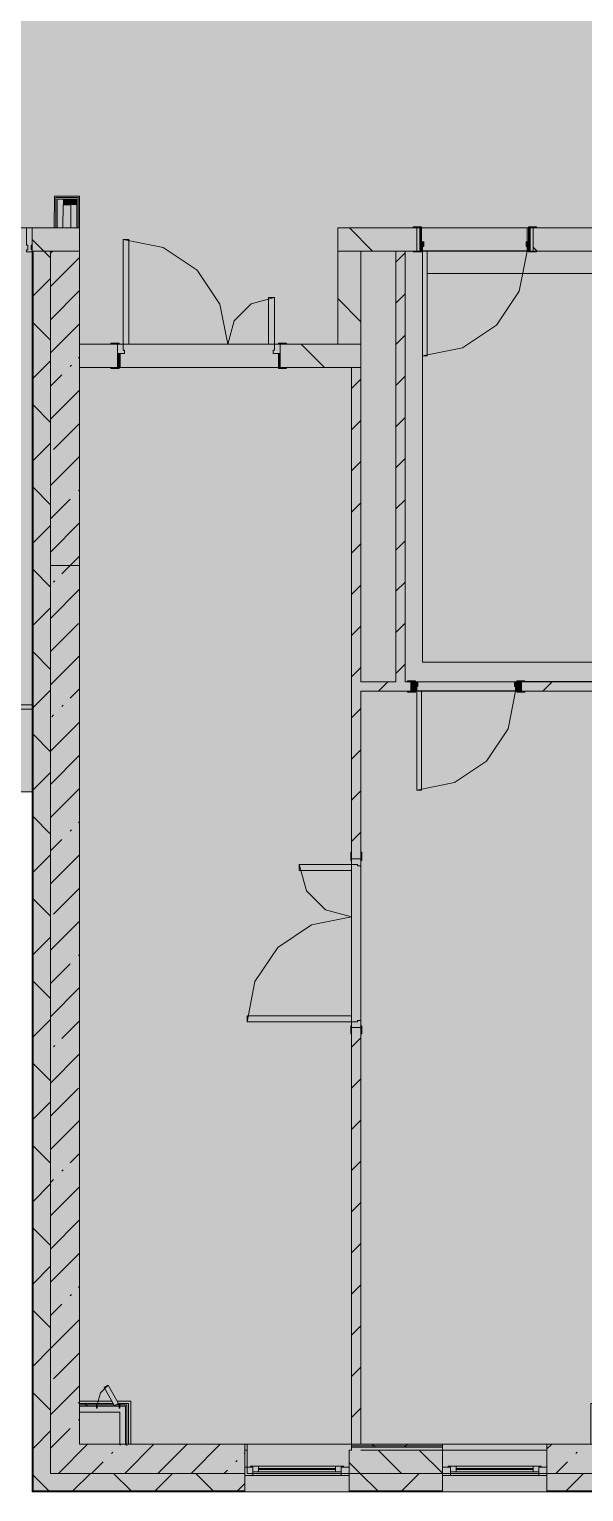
# Model space of a CAD drawing. Header units: millimetres. Extents: x -3817 to 677485, y -22715 to 103890.
# Drawn here: x 17683.3 to 17720.9, y -19605.9 to -19507 of the extents above; entities that cross this region are included whole.
import ezdxf

# ---------------------------------------------------------------- set-up
doc = ezdxf.new("R2010")
doc.units = ezdxf.units.MM
doc.layers.add('PDF _Геометрия', color=7, linetype='Continuous', true_color=0x1d1d1d)
doc.layers.add('PDF _Сплошная заливка', color=7, linetype='Continuous', true_color=0xffffff)

msp = doc.modelspace()

# ---------------------------------------------------------------- hatches: boundary and pattern name
at = {"layer": 'PDF _Сплошная заливка', "true_color": 0xd9d9d9, "transparency": 33554559}
for points in [[(17936.192, -19605.904), (17967.269, -19605.904), (17967.269, -19434.131), (17715.86, -19434.131), (17715.86, -19388.542), (17649.343, -19388.542), (17649.343, -19558.599), (17683.531, -19558.599), (17683.531, -19605.904), (17932.54, -19605.904)], [(17685.626, -19518.374), (17686.686, -19518.332), (17686.743, -19518.275), (17685.191, -19518.332), (17685.233, -19518.374)], [(17686.546, -19520.411), (17686.645, -19520.411), (17686.644, -19518.472), (17686.546, -19518.472), (17686.546, -19518.866)], [(17686.645, -19520.411), (17686.743, -19520.411), (17686.743, -19518.374), (17686.644, -19518.472), (17686.644, -19518.866)], [(17684.775, -19521.986), (17686.743, -19521.986), (17686.743, -19520.411), (17683.542, -19520.411), (17683.594, -19521.986), (17684.225, -19521.986)], [(17708.16, -19551.119), (17708.79, -19551.119), (17708.79, -19521.986), (17708.16, -19521.986), (17708.16, -19549.149)], [(17684.775, -19602.692), (17686.743, -19602.692), (17686.743, -19543.245), (17684.775, -19543.245), (17684.775, -19584.367)], [(17689.46, -19600.125), (17689.853, -19600.125), (17689.853, -19600.027), (17686.743, -19600.027), (17686.743, -19600.125), (17689.381, -19600.125)], [(17689.853, -19602.692), (17689.952, -19602.692), (17689.952, -19600.027), (17689.853, -19600.125), (17689.853, -19601.977)], [(17689.952, -19602.692), (17690.05, -19602.692), (17690.05, -19599.928), (17689.952, -19600.027), (17689.952, -19601.977)], [(17697.924, -19604.66), (17697.924, -19602.692), (17684.775, -19602.692), (17684.775, -19604.66), (17695.18, -19604.66)], [(17711.309, -19602.79), (17711.309, -19602.692), (17705.168, -19602.692), (17705.168, -19602.79), (17709.787, -19602.79)], [(17711.309, -19602.889), (17711.309, -19602.79), (17705.168, -19602.79), (17705.168, -19602.889), (17709.787, -19602.889)]]:
    msp.add_hatch(color=254, dxfattribs=at).paths.add_polyline_path(points)
at = {"layer": 'PDF _Сплошная заливка', "true_color": 0xcfcfcf, "transparency": 33554559}
for points in [[(17686.152, -19518.866), (17686.546, -19518.866), (17686.546, -19518.472), (17685.626, -19518.472), (17685.624, -19518.866)], [(17689.46, -19600.519), (17689.46, -19600.125), (17686.743, -19600.125), (17686.743, -19600.519), (17687.877, -19600.519)], [(17689.46, -19602.692), (17689.853, -19602.692), (17689.853, -19600.125), (17689.46, -19600.125), (17689.46, -19601.977)], [(17711.309, -19603.086), (17711.309, -19602.889), (17705.168, -19602.889), (17705.168, -19603.086), (17709.787, -19603.086)]]:
    msp.add_hatch(color=254, dxfattribs=at).paths.add_polyline_path(points)
at = {"layer": 'PDF _Сплошная заливка', "true_color": 0xd9d9d9, "transparency": 33554559}
h = msp.add_hatch(color=254, dxfattribs=at)
h.paths.add_polyline_path([(17720.742, -19521.986), (17722.962, -19521.986), (17722.962, -19520.411), (17717.451, -19520.411), (17717.451, -19521.986), (17717.687, -19521.986)], flags=0)
h.paths.add_polyline_path([(17704.223, -19521.986), (17709.577, -19521.986), (17709.577, -19520.411), (17704.223, -19520.411)], flags=0)
at = {"layer": 'PDF _Сплошная заливка', "true_color": 0xcdcdcd, "transparency": 33554559}
for points in [[(17709.787, -19521.356), (17709.892, -19521.356), (17709.892, -19520.411), (17709.774, -19520.411), (17709.774, -19521.356)], [(17709.577, -19558.442), (17709.892, -19558.442), (17709.892, -19551.749), (17709.577, -19551.749), (17709.577, -19557.953)], [(17702.483, -19563.874), (17705.168, -19563.874), (17705.168, -19563.481), (17701.624, -19563.481), (17701.624, -19563.874)]]:
    msp.add_hatch(color=254, dxfattribs=at).paths.add_polyline_path(points)
at = {"layer": 'PDF _Сплошная заливка', "true_color": 0xd9d9d9, "transparency": 33554559}
h = msp.add_hatch(color=254, dxfattribs=at)
h.paths.add_polyline_path([(17705.798, -19529.86), (17705.798, -19528.285), (17700.325, -19528.285), (17700.325, -19529.86), (17705.168, -19529.86)], flags=0)
h.paths.add_polyline_path([(17686.743, -19529.86), (17689.302, -19529.86), (17689.302, -19528.285), (17686.743, -19528.285)], flags=0)
at = {"layer": 'PDF _Сплошная заливка', "true_color": 0xcdcdcd, "transparency": 33554559}
h = msp.add_hatch(color=254, dxfattribs=at)
h.paths.add_polyline_path([(17699.853, -19528.915), (17700.325, -19528.915), (17700.325, -19528.285), (17699.932, -19528.285), (17699.932, -19528.679)], flags=0)
h.paths.add_polyline_path([(17689.302, -19528.915), (17689.774, -19528.915), (17689.696, -19528.679), (17689.696, -19528.285), (17689.302, -19528.285)], flags=0)
at = {"layer": 'PDF _Сплошная заливка', "true_color": 0xd9d9d9, "transparency": 33554559}
h = msp.add_hatch(color=254, dxfattribs=at)
h.paths.add_polyline_path([(17705.168, -19602.692), (17705.798, -19602.692), (17705.798, -19574.504), (17705.168, -19574.504), (17705.168, -19601.977)], flags=0)
h.paths.add_polyline_path([(17705.168, -19563.087), (17705.798, -19563.087), (17705.798, -19529.86), (17705.168, -19529.86), (17705.168, -19562.654)], flags=0)
h = msp.add_hatch(color=254, dxfattribs=at)
h.paths.add_polyline_path([(17716.9, -19551.749), (17722.962, -19551.749), (17722.962, -19551.119), (17716.663, -19551.119), (17716.663, -19551.749)], flags=0)
h.paths.add_polyline_path([(17709.183, -19551.749), (17709.183, -19551.119), (17705.798, -19551.119), (17705.798, -19551.749), (17708.947, -19551.749)], flags=0)
at = {"layer": 'PDF _Сплошная заливка', "true_color": 0xcdcdcd, "transparency": 33554559}
h = msp.add_hatch(color=254, dxfattribs=at)
h.paths.add_polyline_path([(17705.168, -19574.504), (17705.798, -19574.504), (17705.798, -19574.032), (17705.561, -19574.11), (17705.168, -19574.11)], flags=0)
h.paths.add_polyline_path([(17705.798, -19563.559), (17705.798, -19563.087), (17705.168, -19563.087), (17705.168, -19563.481), (17705.561, -19563.481)], flags=0)
at = {"layer": 'PDF _Сплошная заливка', "true_color": 0xd9d9d9, "transparency": 33554559}
h = msp.add_hatch(color=254, dxfattribs=at)
h.paths.add_polyline_path([(17686.743, -19600.027), (17689.026, -19599.944), (17689.017, -19599.928), (17686.743, -19599.928)], flags=0)
h.paths.add_polyline_path([(17689.853, -19600.027), (17689.952, -19599.928), (17689.376, -19599.931), (17689.21, -19600.027), (17689.46, -19600.027)], flags=0)
h = msp.add_hatch(color=254, dxfattribs=at)
h.paths.add_polyline_path([(17920.751, -19604.66), (17920.751, -19603.086), (17916.814, -19603.086), (17916.814, -19604.66), (17917.933, -19604.66)], flags=0)
h.paths.add_polyline_path([(17943.495, -19604.66), (17948.309, -19604.66), (17948.309, -19603.086), (17942.01, -19603.086), (17942.01, -19604.66)], flags=0)
h.paths.add_polyline_path([(17891.618, -19604.66), (17891.618, -19603.086), (17883.35, -19603.086), (17883.35, -19604.66)], flags=0)
h.paths.add_polyline_path([(17806.581, -19604.66), (17806.581, -19603.282), (17798.314, -19603.282), (17798.314, -19604.66), (17804.731, -19604.66)], flags=0)
h.paths.add_polyline_path([(17791.228, -19604.66), (17791.228, -19603.282), (17789.259, -19603.282), (17789.259, -19604.66), (17790.124, -19604.66)], flags=0)
h.paths.add_polyline_path([(17838.864, -19604.66), (17849.1, -19604.66), (17849.1, -19603.086), (17838.864, -19603.086)], flags=0)
h.paths.add_polyline_path([(17876.264, -19604.66), (17876.264, -19603.086), (17874.296, -19603.086), (17874.296, -19604.66)], flags=0)
h.paths.add_polyline_path([(17706.316, -19604.66), (17711.309, -19604.66), (17711.309, -19603.086), (17705.01, -19603.086), (17705.01, -19604.66), (17706.135, -19604.66)], flags=0)
h.paths.add_polyline_path([(17727.45, -19604.66), (17727.45, -19603.282), (17725.482, -19603.282), (17725.482, -19604.66)], flags=0)
h.paths.add_polyline_path([(17742.765, -19604.66), (17742.804, -19604.66), (17742.804, -19603.282), (17734.537, -19603.282), (17734.537, -19604.66), (17742.741, -19604.66)], flags=0)
h.paths.add_polyline_path([(17775.517, -19604.66), (17782.173, -19604.66), (17782.173, -19603.086), (17775.086, -19603.086), (17775.086, -19604.66)], flags=0)
h = msp.add_hatch(color=254, dxfattribs=at)
h.paths.add_polyline_path([(17942.01, -19605.841), (17948.309, -19605.841), (17948.309, -19604.66), (17942.01, -19604.66)], flags=0)
h.paths.add_polyline_path([(17955.395, -19605.841), (17966.025, -19605.841), (17966.025, -19604.66), (17955.395, -19604.66)], flags=0)
h.paths.add_polyline_path([(17909.727, -19605.841), (17920.751, -19605.841), (17920.751, -19604.66), (17909.727, -19604.66)], flags=0)
h.paths.add_polyline_path([(17870.461, -19605.841), (17876.264, -19605.841), (17876.264, -19604.66), (17867.209, -19604.66), (17867.209, -19605.841)], flags=0)
h.paths.add_polyline_path([(17883.35, -19605.841), (17891.618, -19605.841), (17891.618, -19604.66), (17883.35, -19604.66)], flags=0)
h.paths.add_polyline_path([(17848.551, -19605.841), (17849.1, -19605.841), (17849.1, -19604.66), (17838.864, -19604.66), (17838.864, -19605.841), (17844.899, -19605.841)], flags=0)
h.paths.add_polyline_path([(17932.54, -19605.841), (17934.923, -19605.841), (17934.923, -19604.66), (17927.837, -19604.66), (17927.837, -19605.841), (17928.888, -19605.841)], flags=0)
h.paths.add_polyline_path([(17768, -19605.841), (17768, -19604.66), (17760.977, -19604.66), (17760.977, -19605.841), (17764.562, -19605.841)], flags=0)
h.paths.add_polyline_path([(17826.641, -19605.841), (17831.777, -19605.841), (17831.777, -19604.66), (17824.691, -19604.66), (17824.691, -19605.841)], flags=0)
h.paths.add_polyline_path([(17775.086, -19605.841), (17791.228, -19605.841), (17791.228, -19604.66), (17775.086, -19604.66)], flags=0)
h.paths.add_polyline_path([(17804.731, -19605.841), (17806.581, -19605.841), (17806.581, -19604.66), (17798.314, -19604.66), (17798.314, -19605.841)], flags=0)
h.paths.add_polyline_path([(17709.787, -19605.841), (17711.309, -19605.841), (17711.309, -19604.66), (17705.01, -19604.66), (17705.01, -19605.841), (17706.135, -19605.841)], flags=0)
h.paths.add_polyline_path([(17695.18, -19605.841), (17697.924, -19605.841), (17697.924, -19604.66), (17683.594, -19604.66), (17683.594, -19605.841), (17687.877, -19605.841)], flags=0)
h.paths.add_polyline_path([(17742.652, -19605.841), (17742.741, -19605.841), (17742.741, -19604.66), (17734.537, -19604.66), (17734.537, -19605.841), (17739, -19605.841)], flags=0)
h.paths.add_polyline_path([(17720.742, -19605.841), (17727.45, -19605.841), (17727.45, -19604.66), (17718.396, -19604.66), (17718.396, -19605.841)], flags=0)

# ---------------------------------------------------------------- linework, layer by layer
at = {"layer": 'PDF _Геометрия', "color": 9, "lineweight": 9, "true_color": 0xb7b7b7}
for points in [[(17651.36, -19498.365), (17650.209, -19498.365), (17650.209, -19520.411), (17683.542, -19520.411), (17685.027, -19520.411)], [(17685.135, -19518.275), (17685.038, -19518.275), (17686.743, -19518.275)], [(17686.743, -19520.411), (17686.743, -19528.285), (17688.869, -19528.285)], [(17689.696, -19521.199), (17692.408, -19521.738), (17694.707, -19523.274), (17696.243, -19525.573), (17696.782, -19528.285), (17697.204, -19526.71), (17698.357, -19525.558), (17699.932, -19525.136)], [(17704.223, -19528.285), (17704.223, -19520.411), (17709.341, -19520.411)], [(17717.057, -19521.356), (17717.057, -19520.411), (17717.09, -19520.411)], [(17717.687, -19520.411), (17741.308, -19520.411)], [(17708.79, -19521.986), (17708.79, -19551.119)], [(17709.971, -19521.978), (17717.057, -19521.978), (17717.057, -19521.671)], [(17717.057, -19521.975), (17709.971, -19521.975)], [(17717.057, -19521.986), (17716.518, -19524.698), (17714.981, -19526.997), (17712.682, -19528.533), (17709.971, -19529.072)], [(17716.9, -19551.108), (17722.884, -19551.108), (17722.884, -19521.986)], [(17689.499, -19528.915), (17689.499, -19529.86)], [(17700.916, -19528.285), (17700.758, -19528.285), (17702.483, -19528.285)], [(17688.869, -19529.86), (17686.743, -19529.86), (17686.743, -19599.767), (17688.924, -19599.767), (17686.743, -19599.767)], [(17702.483, -19529.86), (17700.916, -19529.86)], [(17705.168, -19562.654), (17705.168, -19529.86)], [(17705.798, -19551.749), (17705.798, -19562.654)], [(17709.577, -19551.737), (17716.27, -19551.737)], [(17709.892, -19551.749), (17716.27, -19551.749), (17715.76, -19554.31), (17714.309, -19556.481), (17712.138, -19557.932), (17709.577, -19558.442)], [(17709.787, -19551.749), (17709.577, -19551.749)], [(17765.874, -19563.087), (17766.11, -19563.087), (17722.962, -19563.087), (17722.962, -19551.749), (17716.9, -19551.749)], [(17698.081, -19574.11), (17698.621, -19571.398), (17700.157, -19569.099), (17702.456, -19567.563), (17705.168, -19567.024), (17703.396, -19566.549), (17702.099, -19565.252), (17701.624, -19563.481)], [(17705.168, -19602.692), (17705.168, -19574.937)], [(17705.798, -19574.937), (17705.798, -19599.739), (17705.798, -19602.692)], [(17687.964, -19599.928), (17688.153, -19599.22), (17688.672, -19598.701)], [(17690.208, -19602.692), (17690.208, -19599.767), (17689.288, -19599.767), (17690.208, -19599.767), (17690.208, -19602.692), (17702.483, -19602.692)], [(17698.081, -19602.692), (17697.924, -19602.692)], [(17706.135, -19602.692), (17720.994, -19602.692), (17721.355, -19602.692)]]:
    msp.add_lwpolyline(points, dxfattribs=at)
at = {"layer": 'PDF _Геометрия', "color": 8, "lineweight": 9, "true_color": 0x737373}
for points in [[(17686.743, -19518.866), (17686.743, -19518.374), (17686.743, -19518.275), (17685.627, -19518.275), (17685.135, -19518.275), (17685.036, -19518.275), (17685.027, -19520.411), (17685.617, -19520.414), (17685.624, -19518.866), (17686.152, -19518.866), (17686.153, -19520.411), (17686.743, -19520.411)], [(17683.542, -19521.907), (17683.464, -19521.907), (17683.464, -19521.592), (17683.542, -19521.592), (17683.542, -19520.411), (17683.149, -19520.411), (17683.149, -19521.592), (17683.227, -19521.592), (17683.227, -19521.907), (17683.149, -19521.907), (17683.149, -19522.041), (17683.542, -19522.041)], [(17684.775, -19521.986), (17684.775, -19543.245), (17686.743, -19543.245), (17686.743, -19521.986)], [(17705.798, -19528.285), (17705.798, -19521.986), (17704.223, -19521.986), (17704.223, -19528.285)], [(17684.775, -19604.66), (17697.924, -19604.66), (17697.924, -19602.692), (17686.743, -19602.692), (17686.743, -19543.245), (17684.775, -19543.245), (17684.775, -19602.692)], [(17725.482, -19602.692), (17718.396, -19602.692), (17718.396, -19604.66), (17725.482, -19604.66)], [(17697.924, -19604.802), (17697.924, -19604.251), (17698.475, -19604.251), (17698.475, -19604.802)], [(17704.616, -19604.172), (17698.317, -19604.172), (17698.317, -19604.251), (17698.475, -19604.251), (17698.475, -19604.566), (17704.459, -19604.566), (17704.459, -19604.251), (17704.616, -19604.251)], [(17704.459, -19604.802), (17704.459, -19604.251), (17705.01, -19604.251), (17705.01, -19604.802)], [(17711.309, -19604.802), (17711.309, -19604.251), (17711.86, -19604.251), (17711.86, -19604.802)], [(17718.002, -19604.172), (17711.703, -19604.172), (17711.703, -19604.251), (17711.86, -19604.251), (17711.86, -19604.566), (17717.844, -19604.566), (17717.844, -19604.251), (17718.002, -19604.251)], [(17717.844, -19604.802), (17717.844, -19604.251), (17718.396, -19604.251), (17718.396, -19604.802)], [(17697.924, -19605.904), (17697.924, -19604.66)], [(17705.01, -19604.66), (17705.01, -19605.904)]]:
    msp.add_lwpolyline(points, close=True, dxfattribs=at)
for points in [[(17686.645, -19520.411), (17686.644, -19518.866), (17686.644, -19518.472), (17686.644, -19518.374), (17685.626, -19518.374), (17685.233, -19518.374), (17685.134, -19518.374), (17685.125, -19520.412)], [(17686.546, -19520.411), (17686.546, -19518.866), (17686.546, -19518.472), (17685.626, -19518.472), (17685.232, -19518.472), (17685.223, -19520.412)], [(17650.209, -19520.411), (17683.531, -19520.411), (17684.153, -19520.411)], [(17683.436, -19520.411), (17683.542, -19520.411)], [(17684.775, -19521.986), (17686.743, -19521.986), (17686.743, -19520.411), (17683.542, -19520.411), (17683.542, -19521.986)], [(17684.775, -19522.442), (17684.318, -19521.986), (17683.542, -19521.21)], [(17708.947, -19551.119), (17708.79, -19551.119), (17708.79, -19521.986), (17708.16, -19521.986), (17704.223, -19521.986), (17704.223, -19520.411), (17709.341, -19520.411)], [(17706.589, -19521.986), (17705.014, -19520.411)], [(17709.577, -19521.986), (17709.577, -19520.411)], [(17709.892, -19520.411), (17717.09, -19520.411)], [(17717.451, -19520.411), (17717.451, -19521.986)], [(17717.687, -19521.986), (17722.962, -19521.986), (17722.962, -19520.411), (17717.687, -19520.411)], [(17683.57, -19521.986), (17683.542, -19521.986), (17683.531, -19521.986), (17683.531, -19558.599)], [(17683.594, -19521.986), (17683.57, -19521.986), (17683.57, -19604.66), (17683.57, -19605.841), (17683.57, -19605.865), (17697.924, -19605.865)], [(17697.924, -19605.841), (17683.594, -19605.841), (17683.594, -19604.66), (17683.594, -19521.986), (17684.775, -19521.986), (17684.775, -19604.66), (17697.924, -19604.66), (17697.924, -19603.086), (17698.081, -19603.086), (17698.081, -19604.66), (17705.01, -19604.66), (17711.309, -19604.66), (17711.309, -19605.904), (17711.309, -19604.66), (17718.396, -19604.66)], [(17684.775, -19522.137), (17684.925, -19521.986)], [(17708.16, -19521.986), (17708.16, -19551.119), (17705.798, -19551.119), (17705.798, -19529.86), (17705.798, -19528.285), (17700.758, -19528.285)], [(17708.16, -19522.729), (17708.79, -19522.099)], [(17708.79, -19521.986), (17709.341, -19521.986)], [(17717.057, -19521.986), (17709.971, -19521.986)], [(17758, -19525.136), (17777.055, -19525.136), (17777.055, -19561.355), (17777.685, -19561.355), (17777.685, -19522.144), (17777.055, -19522.144), (17777.055, -19524.506), (17758, -19524.506), (17753.276, -19524.506), (17743.788, -19524.506), (17739.064, -19524.506), (17723.592, -19524.506), (17723.592, -19522.144), (17722.962, -19522.144), (17722.962, -19551.119), (17716.9, -19551.119)], [(17717.724, -19521.986), (17717.451, -19521.713)], [(17683.531, -19522.735), (17683.531, -19552.687)], [(17684.775, -19524.382), (17686.743, -19522.413)], [(17683.594, -19525.025), (17684.775, -19523.844)], [(17710.286, -19523.502), (17721.781, -19523.502), (17721.781, -19549.8), (17709.971, -19549.8), (17709.971, -19523.502)], [(17684.775, -19526.627), (17686.743, -19524.658)], [(17708.16, -19525.513), (17708.79, -19524.883)], [(17705.798, -19526.762), (17704.223, -19525.188)], [(17684.775, -19528.01), (17683.594, -19526.829)], [(17684.775, -19528.872), (17686.743, -19526.903)], [(17708.16, -19528.297), (17708.79, -19527.667)], [(17688.869, -19528.285), (17686.743, -19528.285), (17686.743, -19529.86), (17688.869, -19529.86)], [(17689.302, -19529.86), (17689.302, -19528.285)], [(17690.089, -19528.285), (17699.538, -19528.285)], [(17700.325, -19528.285), (17700.325, -19529.86)], [(17703.327, -19529.86), (17701.753, -19528.285)], [(17683.594, -19530.593), (17684.775, -19529.412)], [(17686.103, -19529.788), (17686.196, -19529.695)], [(17686.664, -19529.227), (17686.743, -19529.148)], [(17700.207, -19529.86), (17689.42, -19529.86)], [(17700.758, -19529.86), (17705.168, -19529.86)], [(17705.798, -19529.86), (17705.168, -19529.86), (17705.168, -19562.654)], [(17684.775, -19531.117), (17685.541, -19530.35)], [(17705.168, -19531.289), (17705.798, -19530.659)], [(17708.16, -19531.081), (17708.79, -19530.451)], [(17684.775, -19533.361), (17686.743, -19531.393)], [(17684.775, -19533.577), (17683.594, -19532.396)], [(17684.98, -19535.401), (17686.743, -19533.638)], [(17705.168, -19534.073), (17705.798, -19533.443)], [(17708.16, -19533.864), (17708.79, -19533.235)], [(17683.594, -19536.16), (17684.775, -19534.979)], [(17684.775, -19537.851), (17686.743, -19535.883)], [(17708.16, -19536.648), (17708.79, -19536.018)], [(17705.168, -19536.856), (17705.798, -19536.227)], [(17684.775, -19539.145), (17683.594, -19537.964)], [(17684.775, -19540.096), (17686.103, -19538.768)], [(17686.664, -19538.207), (17686.743, -19538.128)], [(17705.168, -19539.64), (17705.798, -19539.01)], [(17708.16, -19539.432), (17708.79, -19538.802)], [(17683.594, -19541.728), (17684.775, -19540.547)], [(17684.775, -19542.341), (17686.743, -19540.373)], [(17705.168, -19542.424), (17705.798, -19541.794)], [(17708.16, -19542.216), (17708.79, -19541.586)], [(17685.541, -19543.82), (17686.116, -19543.245), (17686.743, -19542.618)], [(17684.775, -19544.713), (17683.594, -19543.532)], [(17684.775, -19546.831), (17686.743, -19544.863)], [(17684.98, -19544.381), (17685.074, -19544.288)], [(17705.168, -19545.208), (17705.798, -19544.578)], [(17708.16, -19545), (17708.79, -19544.37)], [(17683.594, -19547.295), (17684.775, -19546.114)], [(17684.775, -19549.076), (17686.664, -19547.187)], [(17705.168, -19547.992), (17705.798, -19547.362)], [(17708.16, -19547.783), (17708.79, -19547.153)], [(17684.775, -19550.28), (17683.594, -19549.099)], [(17684.775, -19551.321), (17686.743, -19549.353)], [(17705.168, -19550.775), (17705.798, -19550.145)], [(17708.16, -19550.567), (17708.79, -19549.937)], [(17683.594, -19552.863), (17684.775, -19551.682)], [(17686.103, -19552.238), (17686.743, -19551.598)], [(17705.798, -19562.654), (17705.798, -19551.749), (17708.947, -19551.749)], [(17706.978, -19551.749), (17707.608, -19551.119)], [(17709.183, -19551.749), (17709.183, -19551.119)], [(17709.498, -19551.119), (17716.348, -19551.119)], [(17709.787, -19551.749), (17709.577, -19551.749)], [(17716.27, -19551.749), (17709.892, -19551.749)], [(17716.663, -19551.119), (17716.663, -19551.749)], [(17716.9, -19551.749), (17722.962, -19551.749), (17722.962, -19561.355), (17723.592, -19561.355)], [(17718.113, -19551.749), (17718.743, -19551.119)], [(17683.553, -19552.679), (17650.051, -19552.679)], [(17685.541, -19552.8), (17685.635, -19552.706)], [(17683.553, -19552.978), (17650.051, -19552.978)], [(17684.775, -19553.566), (17684.79, -19553.551)], [(17684.775, -19555.811), (17686.743, -19553.843)], [(17684.86, -19553.481), (17684.98, -19553.361)], [(17705.168, -19553.559), (17705.798, -19552.929)], [(17684.775, -19555.848), (17683.594, -19554.667)], [(17705.168, -19556.343), (17705.798, -19555.713)], [(17684.775, -19558.056), (17686.743, -19556.088)], [(17683.594, -19558.43), (17684.775, -19557.249)], [(17650.051, -19558.557), (17683.537, -19558.557)], [(17684.775, -19560.301), (17686.743, -19558.333)], [(17705.168, -19559.127), (17705.798, -19558.497)], [(17684.775, -19561.415), (17683.594, -19560.234)], [(17686.664, -19560.657), (17686.743, -19560.578)], [(17684.775, -19562.546), (17685.541, -19561.779)], [(17686.103, -19561.218), (17686.196, -19561.125)], [(17705.168, -19561.911), (17705.798, -19561.281)], [(17683.594, -19563.998), (17684.775, -19562.817)], [(17684.775, -19564.791), (17686.743, -19562.823)], [(17705.168, -19563.087), (17705.798, -19563.087)], [(17705.798, -19563.205), (17705.798, -19574.386)], [(17705.168, -19573.717), (17705.168, -19563.874)], [(17684.98, -19566.831), (17686.743, -19565.068)], [(17684.775, -19566.983), (17683.594, -19565.802)], [(17684.775, -19569.281), (17686.743, -19567.313)], [(17683.594, -19569.566), (17684.775, -19568.385)], [(17686.664, -19569.637), (17686.743, -19569.558)], [(17684.775, -19571.526), (17686.103, -19570.198)], [(17684.775, -19572.55), (17683.594, -19571.369)], [(17684.775, -19573.771), (17686.743, -19571.803)], [(17683.594, -19575.133), (17684.775, -19573.952)], [(17685.541, -19575.249), (17686.743, -19574.048)], [(17705.798, -19574.504), (17705.168, -19574.504)], [(17705.168, -19574.937), (17705.168, -19602.692), (17705.168, -19602.79), (17705.168, -19602.889), (17705.168, -19603.086), (17705.01, -19603.086), (17705.01, -19604.66), (17705.168, -19604.66), (17706.316, -19604.66), (17711.309, -19604.66), (17711.309, -19603.086), (17706.316, -19603.086), (17705.798, -19603.086), (17706.316, -19603.086), (17711.309, -19603.086), (17711.309, -19602.692), (17718.396, -19602.692), (17718.396, -19603.086), (17711.309, -19603.086), (17711.309, -19602.692), (17705.798, -19602.692), (17705.798, -19574.937)], [(17705.168, -19575.829), (17705.798, -19575.2)], [(17684.775, -19578.261), (17686.743, -19576.293)], [(17684.98, -19575.811), (17685.074, -19575.717)], [(17684.775, -19578.118), (17683.594, -19576.937)], [(17705.168, -19578.613), (17705.798, -19577.983)], [(17683.594, -19580.701), (17684.775, -19579.52)], [(17684.775, -19580.506), (17686.664, -19578.617)], [(17684.775, -19582.751), (17686.743, -19580.783)], [(17705.168, -19581.397), (17705.798, -19580.767)], [(17684.775, -19583.686), (17683.594, -19582.505)], [(17686.103, -19583.668), (17686.743, -19583.028)], [(17685.541, -19584.229), (17685.635, -19584.136)], [(17705.168, -19584.181), (17705.798, -19583.551)], [(17683.594, -19586.268), (17684.775, -19585.087)], [(17684.775, -19584.996), (17684.98, -19584.791)], [(17684.775, -19587.241), (17686.743, -19585.273)], [(17705.168, -19586.965), (17705.798, -19586.335)], [(17684.775, -19589.253), (17683.594, -19588.072)], [(17684.775, -19589.486), (17686.743, -19587.518)], [(17705.168, -19589.748), (17705.798, -19589.118)], [(17684.775, -19591.731), (17686.743, -19589.763)], [(17683.594, -19591.836), (17684.775, -19590.655)], [(17686.664, -19592.087), (17686.743, -19592.008)], [(17705.168, -19592.532), (17705.798, -19591.902)], [(17684.775, -19593.976), (17685.541, -19593.209)], [(17686.103, -19592.648), (17686.196, -19592.555)], [(17684.775, -19594.821), (17683.594, -19593.64)], [(17684.775, -19596.221), (17686.743, -19594.253)], [(17705.168, -19595.316), (17705.798, -19594.686)], [(17683.594, -19597.403), (17684.775, -19596.222)], [(17684.98, -19598.261), (17686.743, -19596.498)], [(17705.168, -19598.1), (17705.798, -19597.47)], [(17684.775, -19600.388), (17683.594, -19599.207)], [(17684.775, -19600.711), (17686.743, -19598.743)], [(17686.641, -19599.924), (17686.69, -19599.875)], [(17687.885, -19599.928), (17689.017, -19599.928), (17686.743, -19599.928), (17686.743, -19600.519), (17689.46, -19600.519), (17689.46, -19602.692), (17690.05, -19602.692), (17690.05, -19599.928), (17689.952, -19599.928), (17689.46, -19599.928)], [(17686.743, -19600.027), (17689.074, -19600.027)], [(17686.743, -19600.125), (17689.46, -19600.125), (17689.853, -19600.125), (17689.853, -19602.692)], [(17687.295, -19600.125), (17687.197, -19600.027), (17687.098, -19599.928)], [(17689.21, -19600.027), (17689.46, -19600.027), (17689.853, -19600.027), (17689.952, -19600.027), (17689.952, -19602.692)], [(17705.168, -19600.884), (17705.798, -19600.254)], [(17705.955, -19602.692), (17721.355, -19602.692), (17721.355, -19600.527), (17721.355, -19600.035), (17721.355, -19599.936), (17724.83, -19599.936), (17723.698, -19599.936)], [(17686.664, -19601.067), (17686.743, -19600.988)], [(17689.46, -19600.519), (17687.885, -19600.519)], [(17683.594, -19602.971), (17684.775, -19601.79)], [(17684.775, -19602.956), (17685.039, -19602.692), (17686.103, -19601.628)], [(17685.315, -19604.66), (17687.284, -19602.692)], [(17688.909, -19603.312), (17689.002, -19603.218)], [(17689.47, -19602.75), (17689.529, -19602.692)], [(17689.805, -19604.66), (17691.774, -19602.692)], [(17689.956, -19602.786), (17689.907, -19602.737), (17689.853, -19602.683)], [(17692.05, -19604.66), (17694.019, -19602.692)], [(17694.295, -19604.66), (17696.264, -19602.692)], [(17697.889, -19603.312), (17697.924, -19603.277)], [(17698.081, -19602.692), (17705.002, -19602.692), (17705.01, -19602.692), (17705.168, -19602.692), (17705.798, -19602.692)], [(17705.01, -19604.66), (17698.081, -19604.66), (17698.081, -19603.086), (17698.081, -19602.692), (17698.081, -19603.086)], [(17711.309, -19602.889), (17705.798, -19602.889), (17705.168, -19602.889), (17705.168, -19602.79), (17705.168, -19602.692)], [(17711.309, -19602.79), (17705.798, -19602.79), (17705.168, -19602.79)], [(17706.762, -19602.889), (17706.663, -19602.79), (17706.565, -19602.692)], [(17708.533, -19604.66), (17706.958, -19603.086)], [(17708.73, -19602.889), (17708.828, -19602.79), (17708.927, -19602.692)], [(17711.309, -19604.653), (17709.742, -19603.086)], [(17718.396, -19603.01), (17718.714, -19602.692)], [(17720.339, -19603.312), (17720.432, -19603.218)], [(17687.56, -19604.66), (17688.348, -19603.873)], [(17697.328, -19603.873), (17697.421, -19603.78)], [(17698.475, -19604.251), (17697.924, -19604.251)], [(17698.317, -19604.172), (17704.616, -19604.172)], [(17698.869, -19604.172), (17698.869, -19604.566)], [(17704.065, -19604.172), (17704.065, -19604.566)], [(17705.01, -19604.251), (17704.459, -19604.251)], [(17706.93, -19605.841), (17705.749, -19604.66), (17705.01, -19603.921)], [(17711.86, -19604.251), (17711.309, -19604.251)], [(17711.703, -19604.172), (17718.002, -19604.172)], [(17712.254, -19604.172), (17712.254, -19604.566)], [(17717.451, -19604.172), (17717.451, -19604.566)], [(17718.396, -19604.251), (17717.844, -19604.251)], [(17718.99, -19604.66), (17719.777, -19603.873)], [(17684.66, -19605.841), (17683.594, -19604.775)], [(17686.291, -19605.841), (17687.472, -19604.66)], [(17690.228, -19605.841), (17689.047, -19604.66)], [(17691.858, -19605.841), (17693.039, -19604.66)], [(17695.795, -19605.841), (17694.614, -19604.66)], [(17696.54, -19604.66), (17696.766, -19604.434)], [(17697.924, -19604.802), (17705.01, -19604.802)], [(17698.869, -19604.33), (17704.065, -19604.33)], [(17704.065, -19604.408), (17698.869, -19604.408)], [(17708.561, -19605.841), (17709.742, -19604.66)], [(17734.537, -19604.66), (17727.45, -19604.66), (17727.45, -19605.904), (17727.45, -19604.66), (17725.482, -19604.66), (17718.396, -19604.66), (17718.396, -19605.904), (17718.396, -19604.66), (17711.309, -19604.66)], [(17711.309, -19604.802), (17718.396, -19604.802)], [(17712.254, -19604.33), (17717.451, -19604.33)], [(17717.451, -19604.408), (17712.254, -19604.408)], [(17719.696, -19605.841), (17720.877, -19604.66)], [(17683.531, -19605.865), (17683.531, -19605.904)], [(17697.426, -19605.841), (17697.924, -19605.344)], [(17705.01, -19605.841), (17711.309, -19605.841)], [(17705.01, -19605.865), (17711.309, -19605.865)], [(17718.396, -19605.841), (17727.45, -19605.841)], [(17718.396, -19605.865), (17727.45, -19605.865)]]:
    msp.add_lwpolyline(points, dxfattribs=at)
at = {"layer": 'PDF _Геометрия', "color": 9, "lineweight": 9, "true_color": 0xb7b7b7}
for points in [[(17686.743, -19518.866), (17686.743, -19518.332)], [(17689.696, -19521.199), (17689.696, -19528.285), (17690.089, -19528.285), (17690.089, -19521.199)], [(17709.892, -19520.348), (17709.341, -19520.348), (17709.341, -19520.411), (17709.892, -19520.411)], [(17709.774, -19520.411), (17709.577, -19520.411), (17709.577, -19521.986), (17709.774, -19521.986)], [(17709.892, -19520.411), (17709.774, -19520.411), (17709.774, -19521.356), (17709.892, -19521.356)], [(17717.136, -19520.348), (17717.136, -19520.411), (17717.687, -19520.411), (17717.687, -19520.348)], [(17717.136, -19520.411), (17717.136, -19521.356), (17717.254, -19521.356), (17717.254, -19520.411)], [(17717.254, -19520.411), (17717.254, -19521.986), (17717.451, -19521.986), (17717.451, -19520.411)], [(17709.892, -19521.986), (17709.341, -19521.986), (17709.341, -19522.049), (17709.892, -19522.049)], [(17709.971, -19521.986), (17709.971, -19521.671), (17710.049, -19521.671), (17710.049, -19521.356), (17709.774, -19521.356), (17709.774, -19521.986)], [(17709.892, -19521.978), (17709.774, -19521.978), (17709.774, -19521.986), (17709.892, -19521.986)], [(17709.971, -19529.072), (17710.286, -19529.072), (17710.286, -19521.986), (17709.971, -19521.986)], [(17717.057, -19521.986), (17717.254, -19521.986), (17717.254, -19521.356), (17716.978, -19521.356), (17716.978, -19521.671), (17717.057, -19521.671)], [(17717.136, -19521.978), (17717.136, -19521.986), (17717.254, -19521.986), (17717.254, -19521.978)], [(17717.136, -19521.986), (17717.136, -19522.049), (17717.687, -19522.049), (17717.687, -19521.986)], [(17699.932, -19525.136), (17699.538, -19525.136), (17699.538, -19528.285), (17699.932, -19528.285)], [(17689.42, -19528.285), (17689.42, -19528.222), (17688.869, -19528.222), (17688.869, -19528.285)], [(17689.696, -19528.285), (17689.302, -19528.285), (17689.302, -19528.915), (17689.774, -19528.915), (17689.774, -19528.679), (17689.696, -19528.679)], [(17689.42, -19529.86), (17689.42, -19528.915), (17689.302, -19528.915), (17689.302, -19529.86)], [(17690.089, -19528.285), (17699.538, -19528.285)], [(17699.932, -19528.285), (17699.932, -19528.679), (17699.853, -19528.679), (17699.853, -19528.915), (17700.325, -19528.915), (17700.325, -19528.285)], [(17700.207, -19528.285), (17700.758, -19528.285), (17700.758, -19528.222), (17700.207, -19528.222)], [(17700.207, -19529.86), (17700.325, -19529.86), (17700.325, -19528.915), (17700.207, -19528.915)], [(17689.42, -19529.923), (17689.42, -19529.86), (17688.869, -19529.86), (17688.869, -19529.923)], [(17700.207, -19529.923), (17700.758, -19529.923), (17700.758, -19529.86), (17700.207, -19529.86)], [(17709.498, -19551.056), (17708.947, -19551.056), (17708.947, -19551.119), (17709.498, -19551.119)], [(17709.498, -19551.749), (17708.947, -19551.749), (17708.947, -19551.812), (17709.498, -19551.812)], [(17709.38, -19551.119), (17709.183, -19551.119), (17709.183, -19551.749), (17709.38, -19551.749)], [(17709.577, -19551.749), (17709.577, -19551.434), (17709.656, -19551.434), (17709.656, -19551.119), (17709.38, -19551.119), (17709.38, -19551.749)], [(17709.498, -19551.119), (17709.38, -19551.119), (17709.38, -19551.127), (17709.498, -19551.127)], [(17709.498, -19551.749), (17709.498, -19551.741), (17709.38, -19551.741), (17709.38, -19551.749)], [(17709.577, -19558.442), (17709.892, -19558.442), (17709.892, -19551.749), (17709.577, -19551.749)], [(17716.27, -19551.749), (17716.466, -19551.749), (17716.466, -19551.119), (17716.191, -19551.119), (17716.191, -19551.434), (17716.27, -19551.434)], [(17716.348, -19551.056), (17716.348, -19551.119), (17716.9, -19551.119), (17716.9, -19551.056)], [(17716.348, -19551.119), (17716.348, -19551.127), (17716.466, -19551.127), (17716.466, -19551.119)], [(17716.348, -19551.741), (17716.348, -19551.749), (17716.466, -19551.749), (17716.466, -19551.741)], [(17716.348, -19551.749), (17716.348, -19551.812), (17716.9, -19551.812), (17716.9, -19551.749)], [(17716.466, -19551.119), (17716.466, -19551.749), (17716.663, -19551.749), (17716.663, -19551.119)], [(17705.168, -19563.205), (17705.168, -19562.654), (17705.105, -19562.654), (17705.105, -19563.205)], [(17705.861, -19563.205), (17705.861, -19562.654), (17705.798, -19562.654), (17705.798, -19563.205)], [(17701.624, -19563.481), (17701.624, -19563.874), (17705.168, -19563.874), (17705.168, -19563.481)], [(17705.168, -19563.481), (17705.561, -19563.481), (17705.561, -19563.559), (17705.798, -19563.559), (17705.798, -19563.087), (17705.168, -19563.087)], [(17705.798, -19563.205), (17705.798, -19563.087), (17705.79, -19563.087), (17705.79, -19563.205)], [(17705.168, -19573.717), (17705.168, -19563.874)], [(17698.081, -19574.11), (17705.168, -19574.11), (17705.168, -19573.717), (17698.081, -19573.717)], [(17705.168, -19574.386), (17705.105, -19574.386), (17705.105, -19574.937), (17705.168, -19574.937)], [(17705.168, -19574.11), (17705.168, -19574.504), (17705.798, -19574.504), (17705.798, -19574.032), (17705.561, -19574.032), (17705.561, -19574.11)], [(17705.798, -19574.386), (17705.79, -19574.386), (17705.79, -19574.504), (17705.798, -19574.504)], [(17705.861, -19574.386), (17705.798, -19574.386), (17705.798, -19574.937), (17705.861, -19574.937)], [(17688.672, -19598.701), (17688.399, -19598.858), (17689.108, -19600.086), (17689.381, -19599.928)], [(17687.924, -19600.243), (17687.924, -19599.928), (17687.885, -19599.928), (17687.885, -19600.243)], [(17689.42, -19600.243), (17689.46, -19600.243), (17689.46, -19599.928), (17689.42, -19599.928)], [(17698.081, -19602.692), (17697.924, -19602.692)]]:
    msp.add_lwpolyline(points, close=True, dxfattribs=at)
at = {"layer": 'PDF _Геометрия', "color": 7, "lineweight": 9}
for points in [[(17683.531, -19558.599), (17683.531, -19604.66), (17683.531, -19605.865)], [(17683.531, -19605.904), (17697.924, -19605.904), (17700.286, -19605.904)], [(17705.01, -19605.904), (17697.924, -19605.904)], [(17702.648, -19605.904), (17705.01, -19605.904), (17711.309, -19605.904), (17713.671, -19605.904)], [(17718.396, -19605.904), (17711.309, -19605.904)], [(17716.033, -19605.904), (17718.396, -19605.904), (17727.45, -19605.904), (17732.175, -19605.904)]]:
    msp.add_lwpolyline(points, dxfattribs=at)
at = {"layer": 'PDF _Сплошная заливка', "color": 254, "lineweight": 35, "true_color": 0xd9d9d9, "transparency": 33554559}
for points in [[(17685.125, -19520.412), (17685.093, -19518.332), (17685.027, -19520.411), (17685.036, -19518.332)], [(17685.223, -19520.412), (17685.232, -19518.472), (17685.125, -19520.412), (17685.134, -19518.374)], [(17685.232, -19518.472), (17686.546, -19518.472), (17685.233, -19518.374), (17686.644, -19518.374)], [(17684.775, -19604.66), (17684.775, -19521.986), (17683.594, -19604.66), (17683.594, -19521.986)], [(17686.743, -19543.245), (17686.743, -19521.986), (17684.775, -19543.245), (17684.775, -19521.986)], [(17705.798, -19528.285), (17705.798, -19521.986), (17704.223, -19528.285), (17704.223, -19521.986)], [(17718.396, -19604.66), (17725.482, -19604.66), (17718.396, -19602.692), (17725.482, -19602.692)]]:
    msp.add_solid(points, dxfattribs=at)
at = {"layer": 'PDF _Сплошная заливка', "color": 254, "lineweight": 35, "true_color": 0xcfcfcf, "transparency": 33554559}
for points in [[(17685.617, -19520.414), (17685.626, -19518.472), (17685.223, -19520.412), (17685.232, -19518.472)], [(17686.153, -19520.411), (17686.546, -19520.411), (17686.152, -19518.866), (17686.546, -19518.866)]]:
    msp.add_solid(points, dxfattribs=at)
at = {"layer": 'PDF _Сплошная заливка', "color": 254, "lineweight": 35, "true_color": 0xcdcdcd, "transparency": 33554559}
for points in [[(17690.089, -19528.285), (17690.089, -19521.199), (17689.696, -19528.285), (17689.696, -19521.199)], [(17717.687, -19520.411), (17717.687, -19520.348), (17717.136, -19520.411)], [(17717.136, -19521.356), (17717.254, -19521.356), (17717.136, -19520.411), (17717.254, -19520.411)], [(17709.774, -19521.986), (17709.971, -19521.986), (17709.774, -19521.356), (17710.049, -19521.356)], [(17710.286, -19529.072), (17710.286, -19521.986), (17709.971, -19529.072), (17709.971, -19521.986)], [(17717.254, -19521.986), (17717.254, -19521.356), (17717.09, -19521.986), (17716.978, -19521.356)], [(17717.687, -19522.049), (17717.687, -19521.986), (17717.136, -19522.049)], [(17699.932, -19528.285), (17699.932, -19525.136), (17699.538, -19528.285), (17699.538, -19525.136)], [(17689.42, -19528.285), (17689.42, -19528.222), (17688.869, -19528.285)], [(17689.42, -19529.86), (17689.42, -19528.915), (17689.302, -19529.86), (17689.302, -19528.915)], [(17700.758, -19528.285), (17700.758, -19528.222), (17700.207, -19528.285)], [(17700.325, -19529.86), (17700.325, -19528.915), (17700.207, -19529.86), (17700.207, -19528.915)], [(17689.42, -19529.923), (17689.42, -19529.86), (17688.869, -19529.923)], [(17700.758, -19529.923), (17700.758, -19529.86), (17700.207, -19529.923)], [(17709.498, -19551.119), (17709.498, -19551.056), (17708.947, -19551.119)], [(17709.577, -19551.749), (17709.656, -19551.119), (17709.38, -19551.749), (17709.38, -19551.119)], [(17716.466, -19551.749), (17716.466, -19551.119), (17716.27, -19551.749), (17716.191, -19551.119)], [(17716.9, -19551.812), (17716.9, -19551.749), (17716.348, -19551.812)], [(17705.168, -19574.11), (17705.168, -19573.717), (17698.081, -19574.11), (17698.081, -19573.717)], [(17689.108, -19600.086), (17689.381, -19599.928), (17688.399, -19598.858), (17688.672, -19598.701)]]:
    msp.add_solid(points, dxfattribs=at)
at = {"layer": 'PDF _Сплошная заливка', "color": 254, "lineweight": 35, "true_color": 0xd7d7d7, "transparency": 33554559}
for points in [[(17709.577, -19521.986), (17709.774, -19521.986), (17709.577, -19520.411), (17709.774, -19520.411)], [(17717.254, -19521.986), (17717.451, -19521.986), (17717.254, -19520.411), (17717.451, -19520.411)], [(17709.183, -19551.749), (17709.38, -19551.749), (17709.183, -19551.119), (17709.38, -19551.119)], [(17716.466, -19551.749), (17716.663, -19551.749), (17716.466, -19551.119), (17716.663, -19551.119)]]:
    msp.add_solid(points, dxfattribs=at)

doc.saveas('drawing.dxf')
